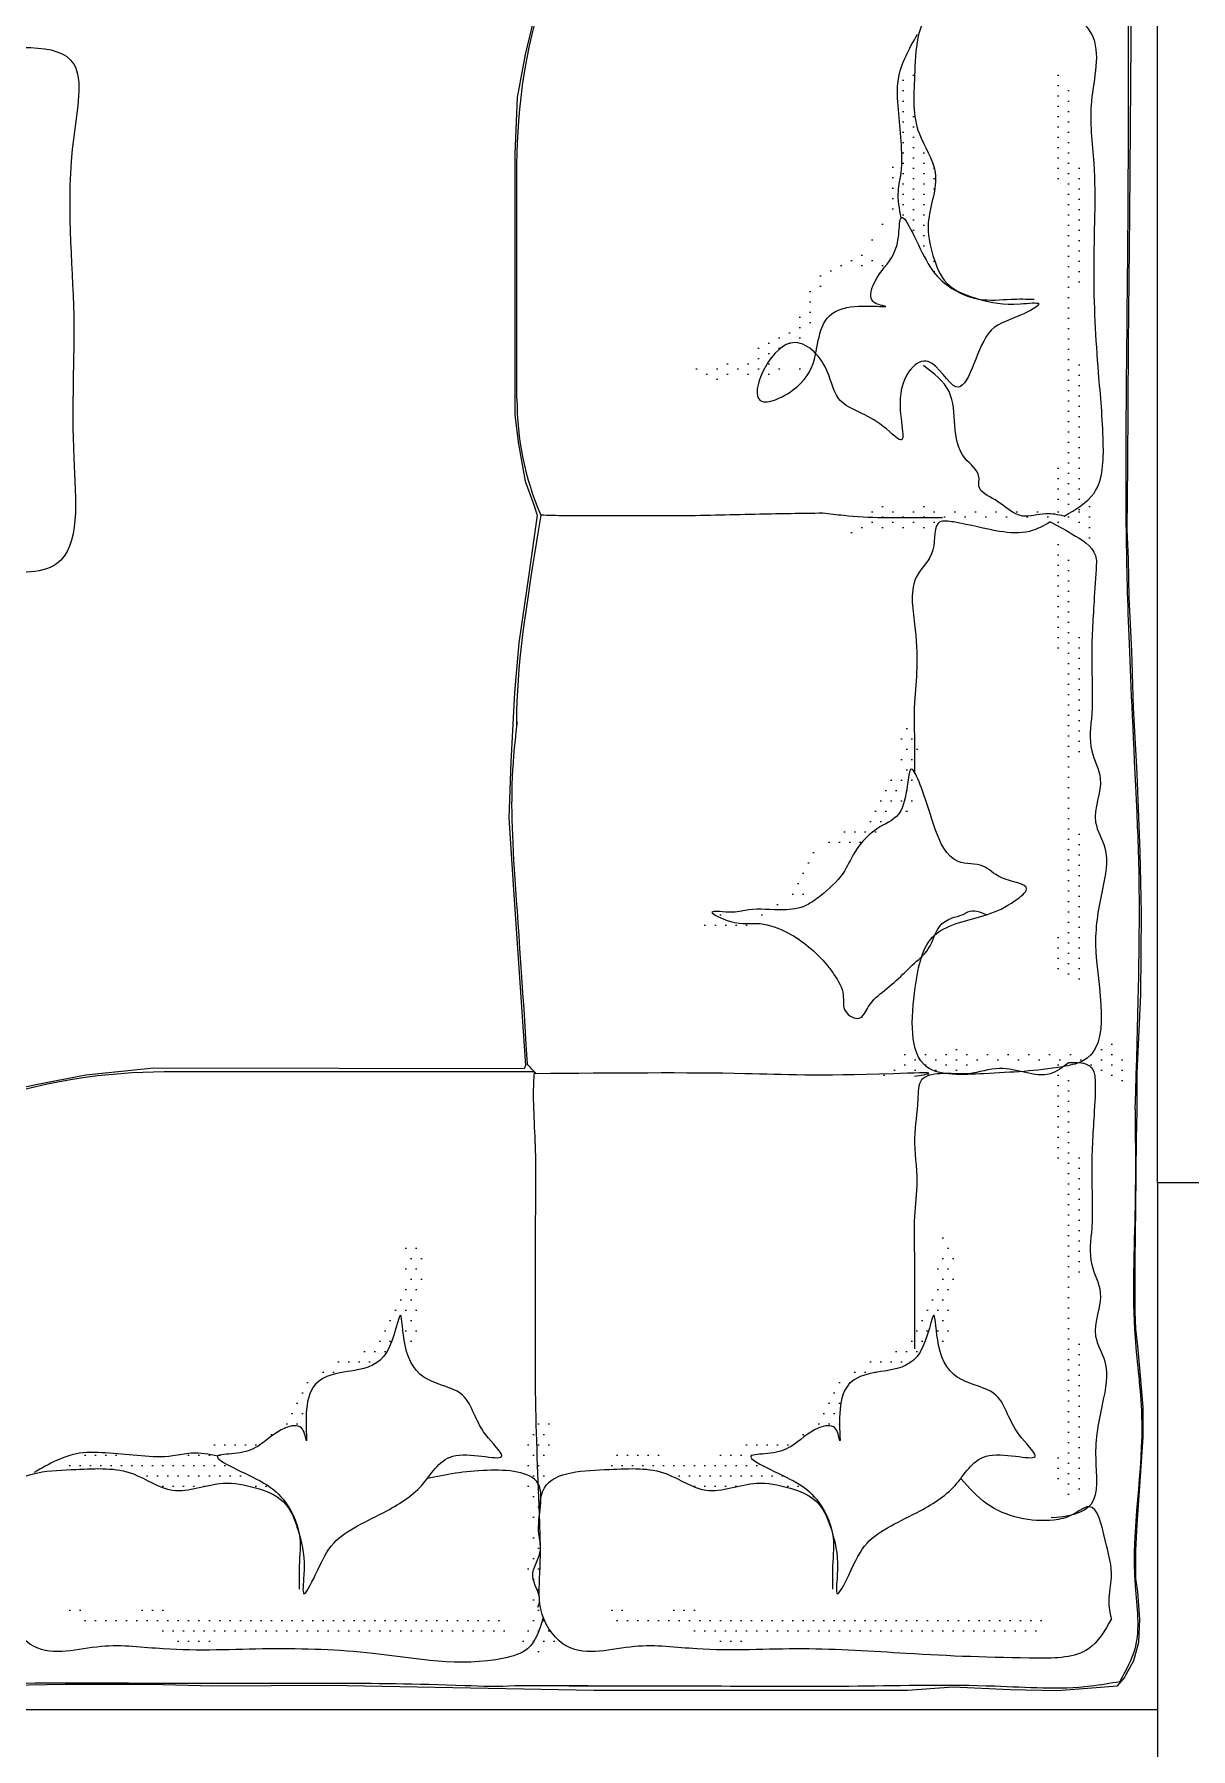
# Model space of a CAD drawing. Header units: millimetres. Extents: x 2377 to 4712, y -254 to 3188.
# Drawn here: x 2684.85 to 2707.19, y 1079.3 to 1112.43 of the extents above; entities that cross this region are included whole.
import ezdxf

# ---------------------------------------------------------------- set-up
doc = ezdxf.new("R2010")
doc.units = ezdxf.units.MM
doc.layers.add('Mobiliario', color=254, linetype='Continuous')
pattern_1 = [(360, (-19067.30102, 14421.10273), (0.0999215353, 0.1998430707), [0, -0.1998430707])]
pattern_2 = [(360, (-19056.99377, 14421.10273), (0.0999215353, 0.1998430707), [0, -0.1998430707])]
pattern_3 = [(270, (-17312.24622, 16155.12666), (-0.1998430707, -0.0999215353), [0, -0.1998430707])]

msp = doc.modelspace()

# ---------------------------------------------------------------- hatches: boundary and pattern name
at = {"layer": 'Mobiliario', "transparency": 33554687}
h = msp.add_hatch(dxfattribs=at)
h.set_pattern_fill('DOTS', color=256, scale=0.125885, angle=90, style=0)
h.set_pattern_definition(pattern_3)
edge = h.paths.add_edge_path()
edge.add_spline(control_points=[(2701.914, 1111.847), (2701.891, 1111.776), (2701.77, 1111.305), (2701.819, 1110.591), (2702.428, 1109.725), (2702.045, 1108.894), (2702.192, 1108.168), (2702.427, 1107.533), (2702.887, 1107.372), (2703.102, 1107.311)], knot_values=[2.114919, 2.114919, 2.114919, 2.114919, 2.148022, 2.325375, 2.455369, 2.612382, 2.712389, 2.807247, 2.917859, 2.917859, 2.917859, 2.917859], degree=3, periodic=0)
edge.add_spline(control_points=[(2703.102, 1107.311), (2702.857, 1107.352), (2702.426, 1107.577), (2702.035, 1108.047), (2701.675, 1108.965), (2701.599, 1108.883)], knot_values=[5.290886, 5.290886, 5.290886, 5.290886, 5.407859, 5.498389, 5.641481, 5.641481, 5.641481, 5.641481], degree=3, periodic=0)
edge.add_spline(control_points=[(2701.599, 1108.883), (2701.566, 1109.056), (2701.51, 1109.347), (2701.632, 1109.834), (2701.594, 1110.372), (2701.568, 1110.945), (2701.424, 1111.58), (2701.762, 1111.764), (2701.914, 1111.847)], knot_values=[0, 0, 0, 0, 0.082775, 0.139052, 0.236451, 0.334205, 0.426037, 0.500826, 0.500826, 0.500826, 0.500826], degree=3, periodic=0)
h = msp.add_hatch(dxfattribs=at)
h.set_pattern_fill('DOTS', color=256, scale=0.125885, angle=90, style=0)
h.set_pattern_definition(pattern_3)
edge = h.paths.add_edge_path()
edge.add_spline(control_points=[(2705.137, 1103.506), (2705.164, 1103.417), (2705.157, 1103.18), (2704.471, 1103.271), (2704.704, 1104.429), (2704.76, 1105.371), (2704.65, 1106.597), (2704.631, 1107.576), (2704.662, 1108.448), (2704.751, 1109.227), (2704.434, 1110.222), (2704.718, 1110.94), (2704.405, 1112.031), (2705.043, 1111.24), (2704.873, 1110.747), (2704.806, 1110.127), (2705.338, 1109.634), (2705.128, 1108.861), (2705.172, 1108.029), (2704.903, 1107.102), (2705.068, 1106.159), (2705.046, 1105.177), (2705.019, 1104.228), (2705.155, 1103.836), (2705.137, 1103.506)], knot_values=[0.011224, 0.011224, 0.011224, 0.011224, 0.050682, 0.096715, 0.251247, 0.459037, 0.606759, 0.823353, 0.929423, 1.021685, 1.198271, 1.382621, 1.456912, 1.545386, 1.655962, 1.729681, 1.820531, 1.963359, 2.069429, 2.223203, 2.412328, 2.513691, 2.702648, 2.807141, 2.807141, 2.807141, 2.807141], degree=3, periodic=0)
edge.add_spline(control_points=[(2705.107, 1103.575), (2705.119, 1103.555), (2705.129, 1103.531), (2705.137, 1103.506), (2705.137, 1103.5), (2705.131, 1103.404), (2705.105, 1103.139), (2705.062, 1103.649), (2705.107, 1103.575)], knot_values=[0, 0, 0, 0, 0.011224, 0.011224, 0.011224, 0.013099, 0.041124, 0.082591, 0.082591, 0.082591, 0.082591], degree=3, periodic=0)
h = msp.add_hatch(dxfattribs=at)
h.set_pattern_fill('DOTS', color=256, scale=0.125885, angle=90, style=0)
h.set_pattern_definition([(270, (-17312.24622, 16154.3447), (-0.1998430707, -0.0999215353), [0, -0.1998430707])])
edge = h.paths.add_edge_path()
edge.add_spline(control_points=[(2697.248, 1105.999), (2697.392, 1106.018), (2697.678, 1106.055), (2698.094, 1106.074), (2698.54, 1106.094), (2698.838, 1106.496), (2699.24, 1106.587), (2699.603, 1106.822), (2699.664, 1107.239), (2699.878, 1107.627), (2700.133, 1107.966), (2700.466, 1108.148), (2700.828, 1108.252), (2701.11, 1108.558), (2701.345, 1108.939), (2701.321, 1109.358), (2701.212, 1109.783), (2701.426, 1109.967), (2701.543, 1110.066)], knot_values=[0.005178, 0.005178, 0.005178, 0.005178, 0.073849, 0.142205, 0.207549, 0.273101, 0.36199, 0.399334, 0.470573, 0.546917, 0.612479, 0.668255, 0.724922, 0.788827, 0.8616, 0.929898, 0.986285, 1.052992, 1.052992, 1.052992, 1.052992], degree=3, periodic=0)
edge.add_spline(control_points=[(2701.543, 1110.066), (2701.548, 1109.933), (2701.573, 1109.799), (2701.599, 1109.665)], knot_values=[0, 0, 0, 0, 0.06406, 0.06406, 0.06406, 0.06406], degree=3, periodic=0)
edge.add_spline(control_points=[(2701.599, 1109.665), (2701.595, 1109.661), (2701.564, 1109.613), (2701.562, 1109.24), (2701.413, 1108.814), (2701.071, 1108.518), (2700.96, 1108.021), (2701.623, 1107.897), (2700.037, 1108.115), (2699.994, 1107.101), (2699.77, 1106.311), (2698.489, 1106.118), (2699.327, 1106.091), (2699.629, 1106.003), (2699.702, 1105.973)], knot_values=[4.316577, 4.316577, 4.316577, 4.316577, 4.322625, 4.379639, 4.44672, 4.548681, 4.598183, 4.636236, 4.763611, 4.92851, 5.042512, 5.16326, 5.256193, 5.290886, 5.290886, 5.290886, 5.290886], degree=3, periodic=0)
edge.add_spline(control_points=[(2699.702, 1105.973), (2699.476, 1105.882), (2699.082, 1105.725), (2698.401, 1105.843), (2697.906, 1105.538), (2697.356, 1105.99), (2697.248, 1105.999)], knot_values=[1.719687, 1.719687, 1.719687, 1.719687, 1.833875, 1.91866, 2.031928, 2.108276, 2.108276, 2.108276, 2.108276], degree=3, periodic=0)
h = msp.add_hatch(dxfattribs=at)
h.set_pattern_fill('DOTS', color=256, scale=0.125885, angle=90, style=0)
h.set_pattern_definition([(270, (-17312.24622, 16164.47436), (-0.1998430707, -0.0999215353), [0, -0.1998430707])])
edge = h.paths.add_edge_path()
edge.add_spline(control_points=[(2704.48, 1103.215), (2704.649, 1103.243), (2704.882, 1103.28), (2705.084, 1103.418), (2705.136, 1103.462)], knot_values=[0, 0, 0, 0, 0.080563, 0.111589, 0.111589, 0.111589, 0.111589], degree=3, periodic=0)
edge.add_spline(control_points=[(2705.136, 1103.462), (2705.229, 1103.384), (2705.382, 1103.256), (2705.377, 1102.886), (2705.321, 1102.658), (2705.282, 1102.501)], knot_values=[0, 0, 0, 0, 0.054121, 0.08915, 0.167138, 0.167138, 0.167138, 0.167138], degree=3, periodic=0)
edge.add_spline(control_points=[(2705.282, 1102.501), (2705.281, 1102.502), (2705.19, 1102.736), (2704.655, 1103.094), (2703.822, 1103.025), (2703.039, 1103.021), (2702.335, 1103.081), (2702.117, 1102.873), (2702.077, 1102.823)], knot_values=[1.511928, 1.511928, 1.511928, 1.511928, 1.512363, 1.638201, 1.765577, 1.906885, 2.027828, 2.059082, 2.059082, 2.059082, 2.059082], degree=3, periodic=0)
edge.add_spline(control_points=[(2702.077, 1102.823), (2701.977, 1102.847), (2701.83, 1102.884), (2701.585, 1102.855), (2701.357, 1102.761), (2701.046, 1102.846), (2700.783, 1102.777), (2700.615, 1102.801), (2700.566, 1102.809)], knot_values=[0, 0, 0, 0, 0.048558, 0.071367, 0.116584, 0.162079, 0.218878, 0.242488, 0.242488, 0.242488, 0.242488], degree=3, periodic=0)
edge.add_spline(control_points=[(2700.566, 1102.809), (2700.585, 1102.826), (2700.694, 1102.914), (2700.959, 1102.999), (2701.033, 1103.219), (2701.051, 1103.335)], knot_values=[0.818516, 0.818516, 0.818516, 0.818516, 0.831378, 0.885814, 0.938551, 0.938551, 0.938551, 0.938551], degree=3, periodic=0)
edge.add_spline(control_points=[(2701.051, 1103.335), (2701.108, 1103.323), (2701.203, 1103.303), (2701.414, 1103.315), (2701.625, 1103.277), (2701.925, 1103.36), (2702.12, 1103.347), (2702.259, 1103.339)], knot_values=[0, 0, 0, 0, 0.027242, 0.046133, 0.100301, 0.127225, 0.192645, 0.192645, 0.192645, 0.192645], degree=3, periodic=0)
edge.add_spline(control_points=[(2702.259, 1103.339), (2702.276, 1103.282), (2702.343, 1103.169), (2702.859, 1103.265), (2703.388, 1103.25), (2704.024, 1103.278), (2704.348, 1103.234), (2704.48, 1103.215)], knot_values=[0, 0, 0, 0, 0.027981, 0.070374, 0.21186, 0.303711, 0.367692, 0.367692, 0.367692, 0.367692], degree=3, periodic=0)
h = msp.add_hatch(dxfattribs=at)
h.set_pattern_fill('DOTS', color=256, scale=0.125885, angle=90, style=0)
h.set_pattern_definition([(270, (-17312.24622, 16164.2416), (-0.1998430707, -0.0999215353), [0, -0.1998430707])])
edge = h.paths.add_edge_path()
edge.add_spline(control_points=[(2705.137, 1094.391), (2705.164, 1094.302), (2705.157, 1094.066), (2704.471, 1094.156), (2704.704, 1095.314), (2704.76, 1096.256), (2704.65, 1097.482), (2704.631, 1098.461), (2704.662, 1099.333), (2704.751, 1100.113), (2704.434, 1101.107), (2704.718, 1101.825), (2704.405, 1102.916), (2705.043, 1102.125), (2704.873, 1101.632), (2704.806, 1101.012), (2705.338, 1100.52), (2705.128, 1099.746), (2705.172, 1098.914), (2704.903, 1097.987), (2705.068, 1097.044), (2705.046, 1096.062), (2705.019, 1095.113), (2705.155, 1094.721), (2705.137, 1094.391)], knot_values=[0.011224, 0.011224, 0.011224, 0.011224, 0.050682, 0.096715, 0.251247, 0.459037, 0.606759, 0.823353, 0.929423, 1.021685, 1.198271, 1.382621, 1.456912, 1.545386, 1.655962, 1.729681, 1.820531, 1.963359, 2.069429, 2.223203, 2.412328, 2.513691, 2.702648, 2.807141, 2.807141, 2.807141, 2.807141], degree=3, periodic=0)
edge.add_spline(control_points=[(2705.107, 1094.46), (2705.119, 1094.44), (2705.129, 1094.416), (2705.137, 1094.391), (2705.137, 1094.385), (2705.131, 1094.29), (2705.105, 1094.024), (2705.062, 1094.534), (2705.107, 1094.46)], knot_values=[0, 0, 0, 0, 0.011224, 0.011224, 0.011224, 0.013099, 0.041124, 0.082591, 0.082591, 0.082591, 0.082591], degree=3, periodic=0)
h = msp.add_hatch(dxfattribs=at)
h.set_pattern_fill('DOTS', color=256, scale=0.125885, style=0)
h.set_pattern_definition([(360, (-19066.6012, 14410.96027), (0.0999215353, 0.1998430707), [0, -0.1998430707])])
edge = h.paths.add_edge_path()
edge.add_spline(control_points=[(2701.668, 1099.448), (2701.649, 1099.305), (2701.612, 1099.019), (2701.593, 1098.602), (2701.573, 1098.156), (2701.171, 1097.859), (2701.08, 1097.456), (2700.845, 1097.093), (2700.428, 1097.032), (2700.04, 1096.818), (2699.701, 1096.564), (2699.519, 1096.231), (2699.415, 1095.868), (2699.109, 1095.586), (2698.728, 1095.351), (2698.309, 1095.375), (2697.885, 1095.485), (2697.7, 1095.27), (2697.601, 1095.154)], knot_values=[0.005178, 0.005178, 0.005178, 0.005178, 0.073849, 0.142205, 0.207549, 0.273101, 0.36199, 0.399334, 0.470573, 0.546917, 0.612479, 0.668255, 0.724922, 0.788827, 0.8616, 0.929898, 0.986285, 1.052992, 1.052992, 1.052992, 1.052992], degree=3, periodic=0)
edge.add_spline(control_points=[(2697.601, 1095.154), (2697.734, 1095.149), (2697.868, 1095.123), (2698.002, 1095.098)], knot_values=[0, 0, 0, 0, 0.06406, 0.06406, 0.06406, 0.06406], degree=3, periodic=0)
edge.add_spline(control_points=[(2698.002, 1095.098), (2698.006, 1095.101), (2698.054, 1095.132), (2698.427, 1095.135), (2698.853, 1095.283), (2699.149, 1095.626), (2699.646, 1095.736), (2699.77, 1095.074), (2699.552, 1096.659), (2700.566, 1096.703), (2701.356, 1096.926), (2701.549, 1098.208), (2701.576, 1097.37), (2701.664, 1097.068), (2701.694, 1096.994)], knot_values=[4.316577, 4.316577, 4.316577, 4.316577, 4.322625, 4.379639, 4.44672, 4.548681, 4.598183, 4.636236, 4.763611, 4.92851, 5.042512, 5.16326, 5.256193, 5.290886, 5.290886, 5.290886, 5.290886], degree=3, periodic=0)
edge.add_spline(control_points=[(2701.694, 1096.994), (2701.785, 1097.221), (2701.942, 1097.615), (2701.824, 1098.296), (2702.129, 1098.79), (2701.677, 1099.341), (2701.668, 1099.448)], knot_values=[1.719687, 1.719687, 1.719687, 1.719687, 1.833875, 1.91866, 2.031928, 2.108276, 2.108276, 2.108276, 2.108276], degree=3, periodic=0)
h = msp.add_hatch(dxfattribs=at)
h.set_pattern_fill('DOTS', color=256, scale=0.125885, angle=90, style=0)
h.set_pattern_definition([(270, (-17312.8133, 16174.97078), (-0.1998430707, -0.0999215353), [0, -0.1998430707])])
edge = h.paths.add_edge_path()
edge.add_spline(control_points=[(2705.047, 1092.719), (2705.216, 1092.746), (2705.449, 1092.784), (2705.651, 1092.921), (2705.703, 1092.965)], knot_values=[0, 0, 0, 0, 0.080563, 0.111589, 0.111589, 0.111589, 0.111589], degree=3, periodic=0)
edge.add_spline(control_points=[(2705.703, 1092.965), (2705.796, 1092.888), (2705.949, 1092.76), (2705.944, 1092.389), (2705.888, 1092.162), (2705.849, 1092.004)], knot_values=[0, 0, 0, 0, 0.054121, 0.08915, 0.167138, 0.167138, 0.167138, 0.167138], degree=3, periodic=0)
edge.add_spline(control_points=[(2705.849, 1092.004), (2705.849, 1092.005), (2705.757, 1092.24), (2705.222, 1092.598), (2704.389, 1092.528), (2703.606, 1092.525), (2702.902, 1092.585), (2702.684, 1092.376), (2702.644, 1092.326)], knot_values=[1.511928, 1.511928, 1.511928, 1.511928, 1.512363, 1.638201, 1.765577, 1.906885, 2.027828, 2.059082, 2.059082, 2.059082, 2.059082], degree=3, periodic=0)
edge.add_spline(control_points=[(2702.644, 1092.326), (2702.544, 1092.351), (2702.397, 1092.388), (2702.152, 1092.359), (2701.924, 1092.264), (2701.613, 1092.349), (2701.35, 1092.28), (2701.182, 1092.305), (2701.133, 1092.312)], knot_values=[0, 0, 0, 0, 0.048558, 0.071367, 0.116584, 0.162079, 0.218878, 0.242488, 0.242488, 0.242488, 0.242488], degree=3, periodic=0)
edge.add_spline(control_points=[(2701.133, 1092.312), (2701.152, 1092.33), (2701.261, 1092.418), (2701.526, 1092.503), (2701.6, 1092.722), (2701.618, 1092.838)], knot_values=[0.818516, 0.818516, 0.818516, 0.818516, 0.831378, 0.885814, 0.938551, 0.938551, 0.938551, 0.938551], degree=3, periodic=0)
edge.add_spline(control_points=[(2701.618, 1092.838), (2701.675, 1092.827), (2701.77, 1092.807), (2701.981, 1092.819), (2702.192, 1092.78), (2702.492, 1092.863), (2702.687, 1092.851), (2702.826, 1092.842)], knot_values=[0, 0, 0, 0, 0.027242, 0.046133, 0.100301, 0.127225, 0.192645, 0.192645, 0.192645, 0.192645], degree=3, periodic=0)
edge.add_spline(control_points=[(2702.826, 1092.842), (2702.843, 1092.786), (2702.91, 1092.673), (2703.426, 1092.769), (2703.955, 1092.753), (2704.591, 1092.781), (2704.915, 1092.737), (2705.047, 1092.719)], knot_values=[0, 0, 0, 0, 0.027981, 0.070374, 0.21186, 0.303711, 0.367692, 0.367692, 0.367692, 0.367692], degree=3, periodic=0)
h = msp.add_hatch(dxfattribs=at)
h.set_pattern_fill('DOTS', color=256, scale=0.125885, angle=90, style=0)
h.set_pattern_definition([(270, (-17312.24622, 16174.17094), (-0.1998430707, -0.0999215353), [0, -0.1998430707])])
edge = h.paths.add_edge_path()
edge.add_spline(control_points=[(2705.137, 1084.462), (2705.164, 1084.373), (2705.157, 1084.136), (2704.471, 1084.226), (2704.704, 1085.385), (2704.76, 1086.327), (2704.65, 1087.553), (2704.631, 1088.531), (2704.662, 1089.404), (2704.751, 1090.183), (2704.434, 1091.178), (2704.718, 1091.896), (2704.405, 1092.987), (2705.043, 1092.196), (2704.873, 1091.703), (2704.806, 1091.082), (2705.338, 1090.59), (2705.128, 1089.817), (2705.172, 1088.985), (2704.903, 1088.057), (2705.068, 1087.115), (2705.046, 1086.133), (2705.019, 1085.184), (2705.155, 1084.792), (2705.137, 1084.462)], knot_values=[0.011224, 0.011224, 0.011224, 0.011224, 0.050682, 0.096715, 0.251247, 0.459037, 0.606759, 0.823353, 0.929423, 1.021685, 1.198271, 1.382621, 1.456912, 1.545386, 1.655962, 1.729681, 1.820531, 1.963359, 2.069429, 2.223203, 2.412328, 2.513691, 2.702648, 2.807141, 2.807141, 2.807141, 2.807141], degree=3, periodic=0)
edge.add_spline(control_points=[(2705.107, 1084.531), (2705.119, 1084.51), (2705.129, 1084.487), (2705.137, 1084.462), (2705.137, 1084.456), (2705.131, 1084.36), (2705.105, 1084.094), (2705.062, 1084.605), (2705.107, 1084.531)], knot_values=[0, 0, 0, 0, 0.011224, 0.011224, 0.011224, 0.013099, 0.041124, 0.082591, 0.082591, 0.082591, 0.082591], degree=3, periodic=0)
h = msp.add_hatch(dxfattribs=at)
h.set_pattern_fill('DOTS', color=256, scale=0.125885, style=0)
h.set_pattern_definition(pattern_2)
edge = h.paths.add_edge_path()
edge.add_spline(control_points=[(2692.061, 1089.306), (2692.042, 1089.162), (2692.004, 1088.876), (2691.986, 1088.46), (2691.966, 1088.014), (2691.563, 1087.716), (2691.473, 1087.314), (2691.238, 1086.951), (2690.821, 1086.89), (2690.433, 1086.676), (2690.094, 1086.421), (2689.911, 1086.088), (2689.808, 1085.726), (2689.501, 1085.444), (2689.121, 1085.209), (2688.701, 1085.233), (2688.277, 1085.342), (2688.093, 1085.128), (2687.993, 1085.011)], knot_values=[0.005178, 0.005178, 0.005178, 0.005178, 0.073849, 0.142205, 0.207549, 0.273101, 0.36199, 0.399334, 0.470573, 0.546917, 0.612479, 0.668255, 0.724922, 0.788827, 0.8616, 0.929898, 0.986285, 1.052992, 1.052992, 1.052992, 1.052992], degree=3, periodic=0)
edge.add_spline(control_points=[(2687.993, 1085.011), (2688.127, 1085.006), (2688.261, 1084.981), (2688.395, 1084.955)], knot_values=[0, 0, 0, 0, 0.06406, 0.06406, 0.06406, 0.06406], degree=3, periodic=0)
edge.add_spline(control_points=[(2688.395, 1084.955), (2688.398, 1084.959), (2688.447, 1084.99), (2688.82, 1084.992), (2689.245, 1085.141), (2689.542, 1085.483), (2690.038, 1085.594), (2690.163, 1084.931), (2689.945, 1086.517), (2690.959, 1086.56), (2691.748, 1086.784), (2691.942, 1088.065), (2691.968, 1087.227), (2692.057, 1086.925), (2692.087, 1086.852)], knot_values=[4.316577, 4.316577, 4.316577, 4.316577, 4.322625, 4.379639, 4.44672, 4.548681, 4.598183, 4.636236, 4.763611, 4.92851, 5.042512, 5.16326, 5.256193, 5.290886, 5.290886, 5.290886, 5.290886], degree=3, periodic=0)
edge.add_spline(control_points=[(2692.087, 1086.852), (2692.177, 1087.078), (2692.335, 1087.472), (2692.217, 1088.153), (2692.521, 1088.648), (2692.069, 1089.198), (2692.061, 1089.306)], knot_values=[1.719687, 1.719687, 1.719687, 1.719687, 1.833875, 1.91866, 2.031928, 2.108276, 2.108276, 2.108276, 2.108276], degree=3, periodic=0)
h = msp.add_hatch(dxfattribs=at)
h.set_pattern_fill('DOTS', color=256, scale=0.125885, style=0)
h.set_pattern_definition(pattern_1)
edge = h.paths.add_edge_path()
edge.add_spline(control_points=[(2702.368, 1089.306), (2702.349, 1089.162), (2702.312, 1088.876), (2702.293, 1088.46), (2702.273, 1088.014), (2701.871, 1087.716), (2701.78, 1087.314), (2701.545, 1086.951), (2701.128, 1086.89), (2700.74, 1086.676), (2700.401, 1086.421), (2700.219, 1086.088), (2700.115, 1085.726), (2699.808, 1085.444), (2699.428, 1085.209), (2699.009, 1085.233), (2698.584, 1085.342), (2698.4, 1085.128), (2698.301, 1085.011)], knot_values=[0.005178, 0.005178, 0.005178, 0.005178, 0.073849, 0.142205, 0.207549, 0.273101, 0.36199, 0.399334, 0.470573, 0.546917, 0.612479, 0.668255, 0.724922, 0.788827, 0.8616, 0.929898, 0.986285, 1.052992, 1.052992, 1.052992, 1.052992], degree=3, periodic=0)
edge.add_spline(control_points=[(2698.301, 1085.011), (2698.434, 1085.006), (2698.568, 1084.981), (2698.702, 1084.955)], knot_values=[0, 0, 0, 0, 0.06406, 0.06406, 0.06406, 0.06406], degree=3, periodic=0)
edge.add_spline(control_points=[(2698.702, 1084.955), (2698.706, 1084.959), (2698.754, 1084.99), (2699.127, 1084.992), (2699.553, 1085.141), (2699.849, 1085.483), (2700.346, 1085.594), (2700.47, 1084.931), (2700.252, 1086.517), (2701.266, 1086.56), (2702.055, 1086.784), (2702.249, 1088.065), (2702.276, 1087.227), (2702.364, 1086.925), (2702.394, 1086.852)], knot_values=[4.316577, 4.316577, 4.316577, 4.316577, 4.322625, 4.379639, 4.44672, 4.548681, 4.598183, 4.636236, 4.763611, 4.92851, 5.042512, 5.16326, 5.256193, 5.290886, 5.290886, 5.290886, 5.290886], degree=3, periodic=0)
edge.add_spline(control_points=[(2702.394, 1086.852), (2702.485, 1087.078), (2702.642, 1087.472), (2702.524, 1088.153), (2702.829, 1088.648), (2702.377, 1089.198), (2702.368, 1089.306)], knot_values=[1.719687, 1.719687, 1.719687, 1.719687, 1.833875, 1.91866, 2.031928, 2.108276, 2.108276, 2.108276, 2.108276], degree=3, periodic=0)
h = msp.add_hatch(dxfattribs=at)
h.set_pattern_fill('DOTS', color=256, scale=0.125885, style=0)
h.set_pattern_definition([(360, (-19066.71937, 14421.10273), (0.0999215353, 0.1998430707), [0, -0.1998430707])])
edge = h.paths.add_edge_path()
edge.add_spline(control_points=[(2694.44, 1082.074), (2694.413, 1081.905), (2694.375, 1081.672), (2694.238, 1081.47), (2694.194, 1081.418)], knot_values=[0, 0, 0, 0, 0.080563, 0.111589, 0.111589, 0.111589, 0.111589], degree=3, periodic=0)
edge.add_spline(control_points=[(2694.194, 1081.418), (2694.272, 1081.325), (2694.399, 1081.172), (2694.77, 1081.177), (2694.998, 1081.233), (2695.155, 1081.272)], knot_values=[0, 0, 0, 0, 0.054121, 0.08915, 0.167138, 0.167138, 0.167138, 0.167138], degree=3, periodic=0)
edge.add_spline(control_points=[(2695.155, 1081.272), (2695.154, 1081.273), (2694.919, 1081.364), (2694.561, 1081.899), (2694.631, 1082.732), (2694.634, 1083.515), (2694.574, 1084.219), (2694.783, 1084.438), (2694.833, 1084.477)], knot_values=[1.511928, 1.511928, 1.511928, 1.511928, 1.512363, 1.638201, 1.765577, 1.906885, 2.027828, 2.059082, 2.059082, 2.059082, 2.059082], degree=3, periodic=0)
edge.add_spline(control_points=[(2694.833, 1084.477), (2694.808, 1084.577), (2694.771, 1084.724), (2694.8, 1084.969), (2694.895, 1085.197), (2694.81, 1085.508), (2694.879, 1085.771), (2694.854, 1085.939), (2694.847, 1085.988)], knot_values=[0, 0, 0, 0, 0.048558, 0.071367, 0.116584, 0.162079, 0.218878, 0.242488, 0.242488, 0.242488, 0.242488], degree=3, periodic=0)
edge.add_spline(control_points=[(2694.847, 1085.988), (2694.829, 1085.969), (2694.741, 1085.86), (2694.656, 1085.596), (2694.437, 1085.521), (2694.321, 1085.503)], knot_values=[0.818516, 0.818516, 0.818516, 0.818516, 0.831378, 0.885814, 0.938551, 0.938551, 0.938551, 0.938551], degree=3, periodic=0)
edge.add_spline(control_points=[(2694.321, 1085.503), (2694.332, 1085.446), (2694.352, 1085.351), (2694.34, 1085.14), (2694.379, 1084.929), (2694.296, 1084.629), (2694.308, 1084.434), (2694.317, 1084.295)], knot_values=[0, 0, 0, 0, 0.027242, 0.046133, 0.100301, 0.127225, 0.192645, 0.192645, 0.192645, 0.192645], degree=3, periodic=0)
edge.add_spline(control_points=[(2694.317, 1084.295), (2694.373, 1084.278), (2694.486, 1084.211), (2694.391, 1083.695), (2694.406, 1083.166), (2694.378, 1082.53), (2694.422, 1082.207), (2694.44, 1082.074)], knot_values=[0, 0, 0, 0, 0.027981, 0.070374, 0.21186, 0.303711, 0.367692, 0.367692, 0.367692, 0.367692], degree=3, periodic=0)
h = msp.add_hatch(dxfattribs=at)
h.set_pattern_fill('DOTS', color=256, scale=0.125885, style=0)
h.set_pattern_definition(pattern_2)
edge = h.paths.add_edge_path()
edge.add_spline(control_points=[(2685.431, 1084.64), (2685.502, 1084.663), (2685.973, 1084.784), (2686.686, 1084.735), (2687.552, 1084.127), (2688.384, 1084.509), (2689.11, 1084.362), (2689.745, 1084.127), (2689.905, 1083.667), (2689.967, 1083.452)], knot_values=[2.114919, 2.114919, 2.114919, 2.114919, 2.148022, 2.325375, 2.455369, 2.612382, 2.712389, 2.807247, 2.917859, 2.917859, 2.917859, 2.917859], degree=3, periodic=0)
edge.add_spline(control_points=[(2689.967, 1083.452), (2689.926, 1083.697), (2689.701, 1084.128), (2689.23, 1084.519), (2688.313, 1084.879), (2688.395, 1084.955)], knot_values=[5.290886, 5.290886, 5.290886, 5.290886, 5.407859, 5.498389, 5.641481, 5.641481, 5.641481, 5.641481], degree=3, periodic=0)
edge.add_spline(control_points=[(2688.395, 1084.955), (2688.222, 1084.988), (2687.931, 1085.044), (2687.443, 1084.922), (2686.906, 1084.96), (2686.332, 1084.986), (2685.698, 1085.131), (2685.513, 1084.792), (2685.431, 1084.64)], knot_values=[0, 0, 0, 0, 0.082775, 0.139052, 0.236451, 0.334205, 0.426037, 0.500826, 0.500826, 0.500826, 0.500826], degree=3, periodic=0)
h = msp.add_hatch(dxfattribs=at)
h.set_pattern_fill('DOTS', color=256, scale=0.125885, style=0)
h.set_pattern_definition(pattern_1)
edge = h.paths.add_edge_path()
edge.add_spline(control_points=[(2695.738, 1084.64), (2695.809, 1084.663), (2696.28, 1084.784), (2696.994, 1084.735), (2697.86, 1084.127), (2698.691, 1084.509), (2699.417, 1084.362), (2700.052, 1084.127), (2700.212, 1083.667), (2700.274, 1083.452)], knot_values=[2.114919, 2.114919, 2.114919, 2.114919, 2.148022, 2.325375, 2.455369, 2.612382, 2.712389, 2.807247, 2.917859, 2.917859, 2.917859, 2.917859], degree=3, periodic=0)
edge.add_spline(control_points=[(2700.274, 1083.452), (2700.233, 1083.697), (2700.008, 1084.128), (2699.537, 1084.519), (2698.62, 1084.879), (2698.702, 1084.955)], knot_values=[5.290886, 5.290886, 5.290886, 5.290886, 5.407859, 5.498389, 5.641481, 5.641481, 5.641481, 5.641481], degree=3, periodic=0)
edge.add_spline(control_points=[(2698.702, 1084.955), (2698.529, 1084.988), (2698.238, 1085.044), (2697.75, 1084.922), (2697.213, 1084.96), (2696.64, 1084.986), (2696.005, 1085.131), (2695.821, 1084.792), (2695.738, 1084.64)], knot_values=[0, 0, 0, 0, 0.082775, 0.139052, 0.236451, 0.334205, 0.426037, 0.500826, 0.500826, 0.500826, 0.500826], degree=3, periodic=0)
h = msp.add_hatch(dxfattribs=at)
h.set_pattern_fill('DOTS', color=256, scale=0.125885, style=0)
h.set_pattern_definition(pattern_2)
edge = h.paths.add_edge_path()
edge.add_spline(control_points=[(2693.772, 1081.417), (2693.861, 1081.39), (2694.097, 1081.397), (2694.007, 1082.083), (2692.848, 1081.85), (2691.907, 1081.794), (2690.68, 1081.904), (2689.702, 1081.923), (2688.829, 1081.892), (2688.05, 1081.803), (2687.056, 1082.12), (2686.338, 1081.837), (2685.246, 1082.149), (2686.037, 1081.511), (2686.53, 1081.681), (2687.151, 1081.748), (2687.643, 1081.216), (2688.416, 1081.426), (2689.248, 1081.383), (2690.176, 1081.651), (2691.119, 1081.486), (2692.101, 1081.508), (2693.05, 1081.535), (2693.442, 1081.399), (2693.772, 1081.417)], knot_values=[0.011224, 0.011224, 0.011224, 0.011224, 0.050682, 0.096715, 0.251247, 0.459037, 0.606759, 0.823353, 0.929423, 1.021685, 1.198271, 1.382621, 1.456912, 1.545386, 1.655962, 1.729681, 1.820531, 1.963359, 2.069429, 2.223203, 2.412328, 2.513691, 2.702648, 2.807141, 2.807141, 2.807141, 2.807141], degree=3, periodic=0)
edge.add_spline(control_points=[(2693.703, 1081.447), (2693.723, 1081.435), (2693.747, 1081.425), (2693.772, 1081.417), (2693.778, 1081.418), (2693.873, 1081.423), (2694.139, 1081.449), (2693.628, 1081.492), (2693.703, 1081.447)], knot_values=[0, 0, 0, 0, 0.011224, 0.011224, 0.011224, 0.013099, 0.041124, 0.082591, 0.082591, 0.082591, 0.082591], degree=3, periodic=0)
h = msp.add_hatch(dxfattribs=at)
h.set_pattern_fill('DOTS', color=256, scale=0.125885, style=0)
h.set_pattern_definition(pattern_1)
edge = h.paths.add_edge_path()
edge.add_spline(control_points=[(2704.079, 1081.417), (2704.168, 1081.39), (2704.404, 1081.397), (2704.314, 1082.083), (2703.156, 1081.85), (2702.214, 1081.794), (2700.987, 1081.904), (2700.009, 1081.923), (2699.137, 1081.892), (2698.357, 1081.803), (2697.363, 1082.12), (2696.645, 1081.837), (2695.554, 1082.149), (2696.345, 1081.511), (2696.838, 1081.681), (2697.458, 1081.748), (2697.95, 1081.216), (2698.724, 1081.426), (2699.556, 1081.383), (2700.483, 1081.651), (2701.426, 1081.486), (2702.408, 1081.508), (2703.357, 1081.535), (2703.749, 1081.399), (2704.079, 1081.417)], knot_values=[0.011224, 0.011224, 0.011224, 0.011224, 0.050682, 0.096715, 0.251247, 0.459037, 0.606759, 0.823353, 0.929423, 1.021685, 1.198271, 1.382621, 1.456912, 1.545386, 1.655962, 1.729681, 1.820531, 1.963359, 2.069429, 2.223203, 2.412328, 2.513691, 2.702648, 2.807141, 2.807141, 2.807141, 2.807141], degree=3, periodic=0)
edge.add_spline(control_points=[(2704.01, 1081.447), (2704.03, 1081.435), (2704.054, 1081.425), (2704.079, 1081.417), (2704.085, 1081.418), (2704.18, 1081.423), (2704.446, 1081.449), (2703.935, 1081.492), (2704.01, 1081.447)], knot_values=[0, 0, 0, 0, 0.011224, 0.011224, 0.011224, 0.013099, 0.041124, 0.082591, 0.082591, 0.082591, 0.082591], degree=3, periodic=0)

# ---------------------------------------------------------------- linework, layer by layer
at = {"transparency": 33554687}
for p, q in [((2706.553, 1090.234), (2706.553, 1153.687)), ((2708.213, 1090.234), (2706.553, 1090.234)), ((2706.553, 1090.234), (2706.553, 1081.774)), ((2706.553, 1081.774), (2706.553, 1077.217)), ((2706.553, 1080.052), (2674.297, 1080.052))]:
    msp.add_line(p, q, dxfattribs=at)
at = {"layer": 'Mobiliario', "transparency": 33554687}
for points in [[(2684.385, 1080.527), (2685.442, 1080.548), (2687.099, 1080.547), (2688.3, 1080.517), (2690.554, 1080.528), (2695.662, 1080.43), (2699.123, 1080.43), (2701.719, 1080.43), (2702.602, 1080.497), (2703.704, 1080.441), (2704.62, 1080.422), (2705.778, 1080.516), (2705.909, 1080.666), (2706.096, 1081.002), (2706.189, 1081.357), (2706.208, 1081.806), (2706.172, 1082.329), (2706.136, 1082.591), (2706.136, 1082.78), (2706.136, 1083.137), (2706.16, 1083.635), (2706.231, 1084.656), (2706.278, 1085.32), (2706.278, 1085.902), (2706.206, 1086.725), (2706.17, 1087.081), (2706.135, 1087.413), (2706.123, 1087.746), (2706.123, 1088.173), (2706.123, 1088.743), (2706.135, 1089.74), (2706.148, 1091.096), (2706.16, 1091.606), (2706.16, 1092.354), (2706.232, 1093.877), (2706.243, 1095.443), (2706.22, 1096.63), (2706.16, 1098.141), (2706.089, 1099.423), (2706.053, 1100.515), (2706.004, 1101.54), (2705.992, 1102.287), (2705.968, 1102.857), (2705.98, 1104.103), (2705.994, 1106.422), (2706.017, 1108.95), (2706.042, 1112.303), (2706.054, 1114.44)], [(2694.577, 1113.054), (2694.332, 1112.041), (2694.179, 1111.21), (2694.132, 1110.117), (2694.132, 1105.07), (2694.207, 1104.511), (2694.333, 1103.797), (2694.501, 1103.334), (2694.567, 1103.136), (2694.397, 1101.946), (2694.209, 1100.673), (2694.126, 1099.713), (2694.059, 1098.365), (2694.019, 1097.286), (2694.099, 1095.995), (2694.338, 1092.502), (2694.311, 1092.435), (2687.158, 1092.448), (2685.847, 1092.315), (2684.876, 1092.128), (2684.33, 1092.008)]]:
    msp.add_lwpolyline(points, dxfattribs=at)
msp.add_arc((2699.897, 1105.382), 5.723, 179.9875, 203.1091, dxfattribs=at)
for points, knots in [([(2706.119, 1091.651), (2706.248, 1095.392), (2706.039, 1099.901), (2705.897, 1102.921), (2706.005, 1108.822), (2705.976, 1112.766), (2706.062, 1115.644), (2705.993, 1118.272), (2705.901, 1120.558), (2706.084, 1121.915), (2705.568, 1123.106), (2704.485, 1123.118), (2703.542, 1123.092), (2702.313, 1123.177), (2701.07, 1123.158), (2699.845, 1123.133), (2698.092, 1123.272), (2696.596, 1122.979), (2694.19, 1123.366), (2694.172, 1120.935), (2694.172, 1119.272), (2694.172, 1117.372), (2694.172, 1115.823), (2694.634, 1113.065)], [0.737576, 0.737576, 0.737576, 0.737576, 0.801944, 1.006538, 1.278115, 1.486206, 1.701351, 1.959422, 2.118136, 2.234578, 2.302688, 2.360055, 2.458724, 2.53985, 2.649091, 2.754807, 2.832413, 3.059351, 3.172115, 3.306557, 3.521702, 3.635058, 3.739936, 3.739936, 3.739936, 3.739936]), ([(2694.174, 1105.383), (2694.172, 1105.604), (2694.172, 1106.113), (2694.172, 1106.944), (2694.172, 1108.037), (2694.172, 1109.905), (2694.172, 1111.439), (2694.634, 1113.065)], [0.5015608, 0.5015608, 0.5015608, 0.5015608, 0.5535628, 0.6214641, 0.6997888, 0.813042, 1.0655394, 1.0655394, 1.0655394, 1.0655394]), ([(2704.747, 1103.12), (2704.971, 1103.248), (2705.499, 1103.55), (2705.522, 1104.698), (2705.387, 1106.089), (2705.285, 1107.905), (2705.395, 1109.668), (2705.182, 1111.142), (2705.566, 1112.357), (2704.668, 1113.028), (2703.817, 1112.951), (2703.044, 1112.958), (2701.896, 1113.018), (2701.867, 1111.623), (2701.798, 1110.599), (2702.434, 1109.723), (2702.043, 1108.894), (2702.193, 1108.168), (2702.427, 1107.533), (2703.174, 1107.273), (2703.642, 1107.183), (2704.455, 1107.278), (2703.719, 1106.888), (2703.117, 1106.787), (2702.819, 1105.061), (2702.114, 1106.456), (2701.37, 1105.521), (2701.809, 1104.29), (2701.055, 1105.106), (2700.314, 1105.211), (2700.206, 1106.076), (2699.301, 1106.905), (2698.422, 1104.985), (2699.703, 1105.586), (2700.021, 1106.296), (2700.031, 1107.338), (2701.623, 1107.114), (2700.96, 1107.239), (2701.071, 1107.736), (2701.413, 1108.032), (2701.562, 1108.458), (2701.567, 1109.241), (2702.029, 1108.056), (2702.426, 1107.577), (2703.063, 1107.245), (2703.665, 1107.321), (2704.021, 1107.314), (2704.169, 1107.311)], [0, 0, 0, 0, 0.057815, 0.136678, 0.243284, 0.402154, 0.564395, 0.659688, 0.762209, 0.824971, 0.888499, 0.958977, 1.019297, 1.122226, 1.210681, 1.275516, 1.353826, 1.403704, 1.451015, 1.506182, 1.570003, 1.598194, 1.631447, 1.68828, 1.783225, 1.840339, 1.905349, 1.975889, 2.016081, 2.090435, 2.144149, 2.207694, 2.306699, 2.366922, 2.42378, 2.506024, 2.569552, 2.588531, 2.61322, 2.664073, 2.69753, 2.725965, 2.800349, 2.845501, 2.903841, 2.953175, 2.988414, 2.988414, 2.988414, 2.988414]), ([(2675.802, 1102.028), (2677.008, 1101.964), (2678.984, 1102.068), (2681.761, 1102.021), (2683.575, 1102.079), (2685.809, 1101.937), (2685.516, 1104.665), (2685.707, 1107.2), (2685.385, 1109.579), (2685.974, 1112.402), (2682.426, 1111.884), (2679.928, 1112.209), (2677.435, 1111.987), (2675.227, 1112.225), (2675.502, 1109.482), (2675.395, 1107.357), (2675.412, 1104.903), (2675.43, 1103.433), (2675.389, 1102.05), (2675.802, 1102.028)], [0, 0, 0, 0, 0.719207, 1.185123, 1.623221, 1.882344, 2.294476, 2.839161, 3.527479, 3.805394, 4.222639, 5.064068, 5.523087, 5.767366, 6.168784, 6.717668, 7.231813, 7.509729, 7.756273, 7.756273, 7.756273, 7.756273]), ([(2701.599, 1108.883), (2701.566, 1109.056), (2701.511, 1109.347), (2701.631, 1109.835), (2701.601, 1110.367), (2701.543, 1110.961), (2701.494, 1111.691), (2701.753, 1112.146), (2701.914, 1112.429)], [0, 0, 0, 0, 0.041284, 0.0693523, 0.1179299, 0.1666847, 0.212486, 0.287629, 0.287629, 0.287629, 0.287629]), ([(2704.747, 1103.12), (2704.63, 1103.145), (2704.367, 1103.201), (2703.865, 1103.025), (2703.516, 1103.419), (2703.056, 1103.6), (2703.147, 1103.984), (2702.48, 1104.396), (2702.799, 1105.442), (2702.228, 1105.878), (2702.03, 1106.029)], [0, 0, 0, 0, 0.0284111, 0.0638258, 0.1127925, 0.1452929, 0.1594006, 0.194659, 0.3000273, 0.3559235, 0.3559235, 0.3559235, 0.3559235]), ([(2694.172, 1099.073), (2694.172, 1099.097), (2694.172, 1100.183), (2694.33, 1101.243), (2694.64, 1103.136)], [0.8072907, 0.8072907, 0.8072907, 0.8072907, 0.813042, 1.0655394, 1.0655394, 1.0655394, 1.0655394]), ([(2700.084, 1103.174), (2699.679, 1103.168), (2698.764, 1103.155), (2697.35, 1103.113), (2696.096, 1103.129), (2695.188, 1103.117), (2694.78, 1103.132), (2694.634, 1103.136)], [0, 0, 0, 0, 0.0963485, 0.217519, 0.3362423, 0.3943926, 0.4332617, 0.4332617, 0.4332617, 0.4332617]), ([(2704.48, 1103.005), (2704.64, 1102.922), (2704.969, 1102.751), (2705.384, 1102.458), (2705.359, 1101.977), (2705.316, 1101.342), (2705.258, 1100.373), (2705.322, 1099.418), (2705.195, 1098.621), (2705.581, 1097.967), (2705.214, 1097.291), (2705.647, 1096.637), (2705.464, 1095.798), (2705.209, 1094.55), (2705.779, 1092.69), (2704.315, 1092.393), (2703.418, 1092.363), (2701.71, 1092.251), (2701.824, 1093.89), (2702.076, 1095.183), (2703.167, 1095.348), (2703.687, 1095.591), (2704.211, 1096.001), (2703.489, 1096.067), (2703.202, 1096.431), (2702.549, 1096.352), (2702.205, 1097.144), (2702.09, 1097.647), (2701.703, 1098.564), (2701.76, 1097.346), (2701.115, 1097.122), (2700.709, 1096.707), (2700.481, 1096.151), (2700.117, 1095.838), (2699.74, 1095.551), (2699.252, 1095.481), (2698.746, 1095.555), (2698.359, 1095.433), (2697.729, 1095.533), (2698.429, 1095.19), (2698.854, 1095.301), (2699.403, 1095.093), (2699.825, 1094.806), (2700.114, 1094.518), (2700.344, 1094.209), (2700.521, 1093.915), (2700.443, 1093.537), (2700.826, 1093.326), (2700.978, 1093.723), (2701.287, 1093.953), (2701.587, 1094.208), (2701.85, 1094.492), (2702.199, 1094.742), (2702.276, 1095.235), (2702.623, 1095.373), (2702.801, 1095.415), (2702.976, 1095.533), (2703.126, 1095.469), (2703.255, 1095.415)], [0, 0, 0, 0, 0.044307, 0.091739, 0.100161, 0.156702, 0.244649, 0.329296, 0.385727, 0.430021, 0.497403, 0.538681, 0.602264, 0.687569, 0.8682, 0.898347, 1.019843, 1.107899, 1.230623, 1.316322, 1.402679, 1.449966, 1.474894, 1.51748, 1.550733, 1.589115, 1.649778, 1.716691, 1.748232, 1.814116, 1.854309, 1.909151, 1.945456, 1.995313, 2.020731, 2.056669, 2.109528, 2.134446, 2.166161, 2.197685, 2.243631, 2.288209, 2.326336, 2.366222, 2.383851, 2.418583, 2.443522, 2.467165, 2.489741, 2.524641, 2.562114, 2.582057, 2.616957, 2.661141, 2.684785, 2.699995, 2.704697, 2.734029, 2.734029, 2.734029, 2.734029]), ([(2702.396, 1103.085), (2702.174, 1103.086), (2701.789, 1103.087), (2701.151, 1103.079), (2700.601, 1103.113), (2700.217, 1103.158), (2700.084, 1103.174)], [0, 0, 0, 0, 0.0528583, 0.0916214, 0.1516312, 0.1835417, 0.1835417, 0.1835417, 0.1835417]), ([(2704.48, 1103.005), (2704.351, 1102.932), (2704.05, 1102.763), (2703.37, 1102.821), (2702.872, 1102.97), (2702.191, 1103.069), (2702.315, 1102.374), (2701.726, 1101.924), (2701.87, 1101.036), (2701.926, 1100.247), (2701.834, 1099.456), (2701.86, 1098.804), (2701.856, 1098.344), (2701.857, 1098.166), (2701.857, 1098.136)], [0, 0, 0, 0, 0.0348335, 0.0806442, 0.1525795, 0.1737229, 0.2176359, 0.2647711, 0.338623, 0.4057285, 0.4587502, 0.5257624, 0.5610325, 0.5680864, 0.5680864, 0.5680864, 0.5680864]), ([(2694.172, 1099.147), (2694.172, 1099.098), (2693.958, 1097.299), (2694.13, 1096.597), (2694.37, 1092.533)], [0.8014323, 0.8014323, 0.8014323, 0.8014323, 0.813042, 1.0655394, 1.0655394, 1.0655394, 1.0655394]), ([(2694.135, 1080.514), (2693.827, 1080.49), (2692.454, 1080.552), (2690.379, 1080.568), (2687.413, 1080.555), (2684.512, 1080.578), (2681.633, 1080.492), (2679.006, 1080.561), (2676.72, 1080.653), (2675.362, 1080.47), (2674.172, 1080.986), (2674.16, 1082.069), (2674.185, 1083.012), (2674.1, 1084.241), (2674.12, 1085.484), (2674.145, 1086.709), (2674.005, 1088.462), (2674.298, 1089.958), (2673.912, 1092.364), (2676.343, 1092.382), (2678.006, 1092.382), (2679.906, 1092.382), (2681.455, 1092.382), (2684.212, 1091.92)], [0.735142, 0.735142, 0.735142, 0.735142, 0.801944, 1.006538, 1.278115, 1.486206, 1.701351, 1.959422, 2.118136, 2.234578, 2.302688, 2.360055, 2.458724, 2.53985, 2.649091, 2.754807, 2.832413, 3.059351, 3.172115, 3.306557, 3.521702, 3.635058, 3.739936, 3.739936, 3.739936, 3.739936]), ([(2694.515, 1092.379), (2691.674, 1092.382), (2691.165, 1092.382), (2690.333, 1092.382), (2689.241, 1092.382), (2687.372, 1092.382), (2685.839, 1092.382), (2684.212, 1091.92)], [0.5015608, 0.5015608, 0.5015608, 0.5015608, 0.5535628, 0.6214641, 0.6997888, 0.813042, 1.0655394, 1.0655394, 1.0655394, 1.0655394]), ([(2694.612, 1083.835), (2694.577, 1084.672), (2694.517, 1086.106), (2694.538, 1087.95), (2694.526, 1089.486), (2694.565, 1090.897), (2694.472, 1091.907), (2694.515, 1092.379)], [0, 0, 0, 0, 0.1991629, 0.3410987, 0.4384258, 0.5641386, 0.6769945, 0.6769945, 0.6769945, 0.6769945]), ([(2701.859, 1092.294), (2701.974, 1092.313), (2702.376, 1092.38), (2700.072, 1092.284), (2698.537, 1092.376), (2696.018, 1092.356), (2694.547, 1092.344)], [0, 0, 0, 0, 0.0214376, 0.0748525, 0.3025197, 0.6218318, 0.6218318, 0.6218318, 0.6218318]), ([(2704.845, 1092.56), (2704.726, 1092.47), (2704.333, 1092.175), (2703.619, 1092.568), (2702.918, 1092.292), (2702.431, 1092.378), (2701.918, 1092.28), (2701.935, 1091.696), (2701.806, 1091.082), (2701.941, 1090.31), (2701.83, 1089.529), (2701.86, 1088.874), (2701.854, 1088.022), (2701.856, 1087.451), (2701.857, 1087.028)], [0, 0, 0, 0, 0.033672, 0.1114983, 0.1593066, 0.2037948, 0.2332842, 0.2631301, 0.3229743, 0.3900798, 0.4431015, 0.5101137, 0.5453838, 0.6458261, 0.6458261, 0.6458261, 0.6458261]), ([(2704.845, 1092.56), (2704.845, 1092.56), (2705.089, 1092.579), (2705.327, 1092.481), (2705.359, 1092.047), (2705.316, 1091.413), (2705.258, 1090.444), (2705.322, 1089.488), (2705.195, 1088.691), (2705.581, 1088.037), (2705.214, 1087.361), (2705.647, 1086.708), (2705.465, 1085.87), (2705.291, 1085.028), (2705.484, 1083.899), (2704.79, 1083.777), (2704.495, 1083.76)], [0, 0, 0, 0, 0.0443066, 0.0917388, 0.1001612, 0.1567022, 0.2446491, 0.3292964, 0.3857274, 0.4300211, 0.4974029, 0.5386808, 0.6022642, 0.6875691, 0.758354, 0.8232509, 0.8232509, 0.8232509, 0.8232509]), ([(2706.119, 1091.651), (2706.124, 1091.029), (2706.137, 1089.561), (2706.03, 1087.589), (2706.39, 1085.146), (2705.952, 1083.177), (2706.26, 1081.38), (2705.941, 1080.813), (2705.822, 1080.601)], [0, 0, 0, 0, 0.1478275, 0.3491548, 0.4683052, 0.729889, 0.8249193, 0.8812737, 0.8812737, 0.8812737, 0.8812737]), ([(2694.68, 1081.832), (2694.612, 1081.601), (2694.493, 1081.201), (2693.223, 1080.833), (2691.575, 1081.186), (2689.377, 1081.259), (2687.609, 1081.16), (2686.135, 1081.372), (2684.92, 1080.989), (2684.25, 1081.886), (2684.326, 1082.737), (2684.32, 1083.51), (2684.26, 1084.658), (2685.655, 1084.688), (2686.679, 1084.756), (2687.555, 1084.12), (2688.383, 1084.511), (2689.11, 1084.361), (2689.745, 1084.128), (2690.005, 1083.38), (2690.093, 1082.912), (2690.002, 1082.098), (2690.376, 1082.837), (2690.618, 1083.425), (2691.601, 1083.828), (2692.405, 1084.351), (2692.823, 1085.195), (2694.204, 1084.742), (2693.358, 1085.502), (2693.284, 1086.229), (2692.346, 1086.378), (2691.978, 1086.914), (2691.942, 1088.065), (2691.748, 1086.784), (2690.959, 1086.56), (2689.945, 1086.517), (2690.163, 1084.931), (2690.038, 1085.594), (2689.542, 1085.483), (2689.245, 1085.141), (2688.82, 1084.992), (2688.037, 1084.987), (2689.222, 1084.525), (2689.701, 1084.128), (2690.033, 1083.491), (2689.957, 1082.889), (2689.964, 1082.533), (2689.967, 1082.385)], [0, 0, 0, 0, 0.053113, 0.091607, 0.292925, 0.451796, 0.614036, 0.709329, 0.81185, 0.874612, 0.93814, 1.008618, 1.068938, 1.171868, 1.260323, 1.325157, 1.403467, 1.453345, 1.500656, 1.555824, 1.619645, 1.647836, 1.681088, 1.737922, 1.832866, 1.903383, 1.968393, 2.038933, 2.079125, 2.153479, 2.207193, 2.270738, 2.317088, 2.377311, 2.43417, 2.516413, 2.579941, 2.598921, 2.62361, 2.674462, 2.707919, 2.736355, 2.810739, 2.85589, 2.914231, 2.963565, 2.998804, 2.998804, 2.998804, 2.998804]), ([(2705.662, 1081.807), (2705.533, 1081.583), (2705.23, 1081.053), (2703.65, 1081.042), (2701.895, 1081.118), (2699.681, 1081.276), (2697.917, 1081.158), (2696.443, 1081.373), (2695.228, 1080.988), (2694.557, 1081.886), (2694.634, 1082.737), (2694.627, 1083.51), (2694.567, 1084.658), (2695.962, 1084.688), (2696.986, 1084.756), (2697.862, 1084.12), (2698.69, 1084.511), (2699.417, 1084.361), (2700.052, 1084.128), (2700.312, 1083.38), (2700.401, 1082.912), (2700.309, 1082.098), (2700.683, 1082.837), (2700.925, 1083.425), (2701.908, 1083.828), (2702.712, 1084.351), (2703.13, 1085.195), (2704.511, 1084.742), (2703.665, 1085.502), (2703.591, 1086.229), (2702.654, 1086.378), (2702.285, 1086.914), (2702.249, 1088.065), (2702.055, 1086.784), (2701.266, 1086.56), (2700.252, 1086.517), (2700.47, 1084.931), (2700.346, 1085.594), (2699.849, 1085.483), (2699.553, 1085.141), (2699.127, 1084.992), (2698.344, 1084.987), (2699.529, 1084.525), (2700.008, 1084.128), (2700.34, 1083.491), (2700.264, 1082.889), (2700.271, 1082.533), (2700.274, 1082.385)], [0, 0, 0, 0, 0.057815, 0.136678, 0.337997, 0.496867, 0.659108, 0.754401, 0.856921, 0.919683, 0.983212, 1.053689, 1.11401, 1.216939, 1.305394, 1.370228, 1.448539, 1.498417, 1.545728, 1.600895, 1.664716, 1.692907, 1.72616, 1.782993, 1.877937, 1.948454, 2.013464, 2.084004, 2.124196, 2.19855, 2.252264, 2.315809, 2.36216, 2.422382, 2.479241, 2.561485, 2.625013, 2.643992, 2.668681, 2.719534, 2.752991, 2.781426, 2.85581, 2.900962, 2.959302, 3.008636, 3.043875, 3.043875, 3.043875, 3.043875]), ([(2688.395, 1084.955), (2688.222, 1084.988), (2687.931, 1085.043), (2687.443, 1084.923), (2686.91, 1084.953), (2686.316, 1085.011), (2685.587, 1085.06), (2685.132, 1084.801), (2684.849, 1084.64)], [0, 0, 0, 0, 0.041284, 0.0693523, 0.1179299, 0.1666847, 0.212486, 0.287629, 0.287629, 0.287629, 0.287629]), ([(2694.581, 1082.032), (2694.595, 1082.076), (2694.661, 1082.277), (2694.344, 1082.646), (2694.689, 1083.07), (2694.515, 1083.661), (2694.877, 1084.635), (2693.463, 1084.725), (2692.799, 1084.594), (2692.445, 1084.524)], [0, 0, 0, 0, 0.010633, 0.0492422, 0.0912343, 0.1160105, 0.1935218, 0.2738768, 0.3660158, 0.3660158, 0.3660158, 0.3660158]), ([(2705.662, 1081.807), (2705.639, 1081.925), (2705.589, 1082.189), (2705.714, 1082.717), (2705.546, 1083.239), (2705.369, 1084.164), (2704.899, 1083.78), (2704.251, 1083.644), (2703.357, 1083.829), (2702.908, 1084.345), (2702.752, 1084.524)], [0, 0, 0, 0, 0.0284111, 0.0638258, 0.1220111, 0.1789284, 0.2071146, 0.2364126, 0.3417809, 0.3976771, 0.3976771, 0.3976771, 0.3976771]), ([(2695.181, 1080.513), (2696.105, 1080.514), (2697.964, 1080.517), (2700.708, 1080.497), (2703.14, 1080.561), (2704.84, 1080.425), (2705.637, 1080.568), (2705.822, 1080.601)], [0, 0, 0, 0, 0.2194942, 0.4421438, 0.6516957, 0.7990365, 0.8437234, 0.8437234, 0.8437234, 0.8437234])]:
    msp.add_open_spline(points, degree=3, knots=knots, dxfattribs=at)
for points in [[(2694.547, 1092.344), (2694.488, 1092.407), (2694.429, 1092.47), (2694.37, 1092.533)], [(2695.553, 1080.513), (2695.081, 1080.513), (2694.61, 1080.513), (2694.135, 1080.514)]]:
    msp.add_open_spline(points, degree=3, dxfattribs=at)

doc.saveas('drawing.dxf')
